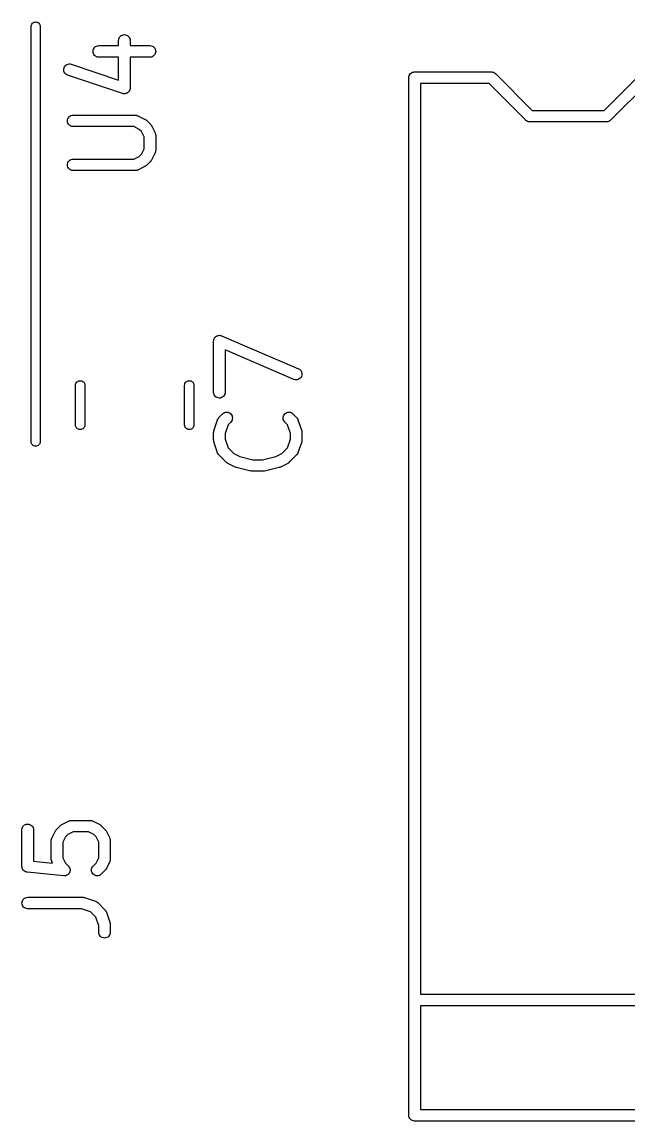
# Model space of a CAD drawing. Extents: x 122.8 to 186.2, y -119.4 to -70.3.
# Drawn here: x 139.76 to 147.65, y -119.38 to -105.08 of the extents above; entities that cross this region are included whole.
import ezdxf

# ---------------------------------------------------------------- set-up
doc = ezdxf.new("R2010")
doc.units = 0
doc.layers.add('BLACK', color=7, linetype='CONTINUOUS')

msp = doc.modelspace()

# ---------------------------------------------------------------- linework, layer by layer
at = {"layer": 'BLACK', "linetype": 'CONTINUOUS'}
for p, q in [((139.878, -105.112), (139.884, -105.102)), ((139.884, -105.102), (139.891, -105.092)), ((139.891, -105.092), (139.901, -105.085)), ((139.901, -105.085), (139.911, -105.079)), ((139.911, -105.079), (139.922, -105.076)), ((139.922, -105.076), (139.934, -105.075)), ((139.934, -105.075), (139.946, -105.076)), ((139.946, -105.076), (139.957, -105.079)), ((139.957, -105.079), (139.967, -105.085)), ((139.967, -105.085), (139.977, -105.092)), ((139.977, -105.092), (139.984, -105.102)), ((139.984, -105.102), (139.99, -105.112)), ((139.874, -105.132), (139.875, -105.123)), ((139.874, -108.582), (139.874, -105.132)), ((139.875, -105.123), (139.878, -105.112)), ((139.99, -105.112), (139.993, -105.123)), ((139.993, -105.123), (139.994, -105.132)), ((139.994, -105.132), (139.994, -110.538)), ((141.048, -105.252), (141.061, -105.245)), ((141.061, -105.245), (141.075, -105.241)), ((141.075, -105.241), (141.09, -105.24)), ((141.09, -105.24), (141.104, -105.241)), ((141.104, -105.241), (141.118, -105.246)), ((141.118, -105.246), (141.131, -105.253)), ((140.714, -105.395), (140.727, -105.388)), ((140.727, -105.388), (140.741, -105.384)), ((140.741, -105.384), (140.756, -105.383)), ((140.756, -105.383), (141.014, -105.383)), ((141.014, -105.314), (141.016, -105.299)), ((141.014, -105.315), (141.014, -105.314)), ((141.014, -105.383), (141.014, -105.315)), ((141.016, -105.299), (141.02, -105.285)), ((141.02, -105.285), (141.027, -105.272)), ((141.027, -105.272), (141.037, -105.261)), ((141.037, -105.261), (141.048, -105.252)), ((141.131, -105.253), (141.142, -105.262)), ((141.142, -105.262), (141.152, -105.273)), ((141.152, -105.273), (141.158, -105.286)), ((141.158, -105.286), (141.163, -105.3)), ((141.163, -105.3), (141.164, -105.315)), ((141.164, -105.315), (141.164, -105.383)), ((141.164, -105.383), (141.422, -105.383)), ((141.422, -105.383), (141.423, -105.383)), ((141.423, -105.383), (141.438, -105.384)), ((141.438, -105.384), (141.452, -105.389)), ((141.452, -105.389), (141.465, -105.396)), ((140.681, -105.457), (140.682, -105.443)), ((140.682, -105.472), (140.681, -105.457)), ((140.682, -105.443), (140.687, -105.429)), ((140.686, -105.486), (140.682, -105.472)), ((140.693, -105.499), (140.686, -105.486)), ((140.687, -105.429), (140.694, -105.416)), ((140.702, -105.51), (140.693, -105.499)), ((140.694, -105.416), (140.703, -105.404)), ((140.713, -105.52), (140.702, -105.51)), ((140.703, -105.404), (140.714, -105.395)), ((140.726, -105.527), (140.713, -105.52)), ((140.74, -105.531), (140.726, -105.527)), ((140.755, -105.533), (140.74, -105.531)), ((140.756, -105.533), (140.755, -105.533)), ((141.014, -105.533), (140.756, -105.533)), ((141.014, -105.83), (141.014, -105.533)), ((141.422, -105.533), (141.164, -105.533)), ((141.164, -105.533), (141.164, -105.934)), ((141.437, -105.531), (141.422, -105.533)), ((141.451, -105.527), (141.437, -105.531)), ((141.464, -105.52), (141.451, -105.527)), ((141.475, -105.511), (141.464, -105.52)), ((141.465, -105.396), (141.476, -105.405)), ((141.485, -105.5), (141.475, -105.511)), ((141.476, -105.405), (141.485, -105.417)), ((141.485, -105.417), (141.492, -105.43)), ((141.492, -105.487), (141.485, -105.5)), ((141.492, -105.43), (141.496, -105.444)), ((141.496, -105.473), (141.492, -105.487)), ((141.496, -105.444), (141.497, -105.458)), ((141.497, -105.458), (141.496, -105.473)), ((140.3, -105.686), (140.304, -105.672)), ((140.304, -105.672), (140.31, -105.658)), ((140.31, -105.658), (140.318, -105.646)), ((140.318, -105.646), (140.329, -105.636)), ((140.329, -105.636), (140.341, -105.629)), ((140.341, -105.629), (140.355, -105.623)), ((140.355, -105.623), (140.37, -105.621)), ((140.37, -105.621), (140.384, -105.621)), ((140.384, -105.621), (140.398, -105.625)), ((140.398, -105.625), (141.014, -105.83)), ((140.3, -105.7), (140.3, -105.686)), ((140.302, -105.715), (140.3, -105.7)), ((140.307, -105.729), (140.302, -105.715)), ((140.315, -105.741), (140.307, -105.729)), ((140.325, -105.752), (140.315, -105.741)), ((140.337, -105.76), (140.325, -105.752)), ((140.35, -105.767), (140.337, -105.76)), ((140.351, -105.767), (140.35, -105.767)), ((141.065, -106.005), (140.351, -105.767)), ((144.793, -105.8), (144.794, -105.785)), ((144.793, -105.804), (144.793, -105.8)), ((144.793, -117.796), (144.793, -105.804)), ((144.794, -105.785), (144.798, -105.771)), ((144.798, -105.771), (144.805, -105.758)), ((144.805, -105.758), (144.815, -105.747)), ((144.815, -105.747), (144.826, -105.737)), ((144.826, -105.737), (144.839, -105.73)), ((144.839, -105.73), (144.853, -105.726)), ((144.853, -105.726), (144.864, -105.725)), ((144.864, -105.725), (144.868, -105.725)), ((144.868, -105.725), (144.872, -105.725)), ((144.872, -105.725), (145.864, -105.725)), ((145.864, -105.725), (145.868, -105.725)), ((145.868, -105.725), (145.872, -105.725)), ((145.872, -105.725), (145.872, -105.725)), ((145.872, -105.725), (145.883, -105.726)), ((145.883, -105.726), (145.897, -105.73)), ((145.897, -105.73), (145.91, -105.737)), ((145.91, -105.737), (145.921, -105.747)), ((145.921, -105.747), (145.924, -105.75)), ((145.924, -105.75), (146.399, -106.225)), ((147.337, -106.225), (147.812, -105.75)), ((141.159, -105.961), (141.158, -105.963)), ((141.16, -105.958), (141.159, -105.961)), ((141.161, -105.954), (141.16, -105.958)), ((141.162, -105.949), (141.161, -105.954)), ((141.163, -105.947), (141.162, -105.949)), ((141.164, -105.939), (141.163, -105.944)), ((141.163, -105.944), (141.163, -105.947)), ((141.164, -105.934), (141.164, -105.935)), ((141.164, -105.935), (141.164, -105.939)), ((145.837, -105.875), (144.943, -105.875)), ((144.943, -105.875), (144.943, -117.725)), ((146.312, -106.35), (145.837, -105.875)), ((147.899, -105.875), (147.424, -106.35)), ((141.07, -106.006), (141.065, -106.005)), ((141.074, -106.007), (141.07, -106.006)), ((141.077, -106.008), (141.074, -106.007)), ((141.08, -106.008), (141.077, -106.008)), ((141.084, -106.008), (141.08, -106.008)), ((141.089, -106.009), (141.084, -106.008)), ((141.091, -106.009), (141.089, -106.009)), ((141.094, -106.009), (141.091, -106.009)), ((141.099, -106.008), (141.094, -106.009)), ((141.103, -106.008), (141.099, -106.008)), ((141.106, -106.007), (141.103, -106.008)), ((141.109, -106.006), (141.106, -106.007)), ((141.113, -106.005), (141.109, -106.006)), ((141.117, -106.003), (141.113, -106.005)), ((141.12, -106.002), (141.117, -106.003)), ((141.122, -106.001), (141.12, -106.002)), ((141.126, -105.999), (141.122, -106.001)), ((141.13, -105.997), (141.126, -105.999)), ((141.132, -105.995), (141.13, -105.997)), ((141.135, -105.993), (141.132, -105.995)), ((141.138, -105.99), (141.135, -105.993)), ((141.142, -105.987), (141.138, -105.99)), ((141.143, -105.985), (141.142, -105.987)), ((141.145, -105.983), (141.143, -105.985)), ((141.148, -105.98), (141.145, -105.983)), ((141.151, -105.976), (141.148, -105.98)), ((141.152, -105.974), (141.151, -105.976)), ((141.154, -105.971), (141.152, -105.974)), ((141.156, -105.967), (141.154, -105.971)), ((141.158, -105.963), (141.156, -105.967)), ((146.399, -106.225), (147.337, -106.225)), ((140.347, -106.362), (140.349, -106.347)), ((140.349, -106.377), (140.347, -106.362)), ((140.349, -106.347), (140.353, -106.333)), ((140.353, -106.391), (140.349, -106.377)), ((140.353, -106.333), (140.36, -106.321)), ((140.36, -106.404), (140.353, -106.391)), ((140.36, -106.321), (140.37, -106.309)), ((140.37, -106.309), (140.381, -106.3)), ((140.381, -106.3), (140.394, -106.293)), ((140.394, -106.293), (140.408, -106.289)), ((140.408, -106.289), (140.422, -106.287)), ((140.422, -106.287), (141.232, -106.287)), ((141.232, -106.287), (141.233, -106.287)), ((141.233, -106.287), (141.235, -106.288)), ((141.235, -106.288), (141.237, -106.288)), ((141.237, -106.288), (141.242, -106.289)), ((141.242, -106.289), (141.247, -106.289)), ((141.247, -106.289), (141.25, -106.29)), ((141.25, -106.29), (141.252, -106.29)), ((141.252, -106.29), (141.257, -106.292)), ((141.257, -106.292), (141.261, -106.294)), ((141.261, -106.294), (141.263, -106.295)), ((141.263, -106.295), (141.265, -106.295)), ((141.265, -106.295), (141.361, -106.343)), ((141.361, -106.343), (141.362, -106.343)), ((141.362, -106.343), (141.365, -106.346)), ((141.365, -106.346), (141.369, -106.348)), ((141.369, -106.348), (141.371, -106.35)), ((141.371, -106.35), (141.374, -106.351)), ((141.374, -106.351), (141.377, -106.354)), ((141.377, -106.354), (141.38, -106.357)), ((141.38, -106.357), (141.428, -106.405)), ((146.315, -106.353), (146.312, -106.35)), ((146.318, -106.356), (146.315, -106.353)), ((146.326, -106.363), (146.318, -106.356)), ((146.339, -106.37), (146.326, -106.363)), ((146.353, -106.374), (146.339, -106.37)), ((146.368, -106.375), (146.353, -106.374)), ((146.372, -106.375), (146.368, -106.375)), ((147.364, -106.375), (146.372, -106.375)), ((147.368, -106.375), (147.364, -106.375)), ((147.372, -106.375), (147.368, -106.375)), ((147.383, -106.374), (147.372, -106.375)), ((147.372, -106.375), (147.372, -106.375)), ((147.397, -106.37), (147.383, -106.374)), ((147.41, -106.363), (147.397, -106.37)), ((147.421, -106.353), (147.41, -106.363)), ((147.424, -106.35), (147.421, -106.353)), ((140.369, -106.415), (140.36, -106.404)), ((140.38, -106.424), (140.369, -106.415)), ((140.393, -106.431), (140.38, -106.424)), ((140.407, -106.436), (140.393, -106.431)), ((140.421, -106.437), (140.407, -106.436)), ((140.422, -106.437), (140.421, -106.437)), ((141.214, -106.437), (140.422, -106.437)), ((141.283, -106.472), (141.214, -106.437)), ((141.313, -106.502), (141.283, -106.472)), ((141.347, -106.571), (141.313, -106.502)), ((141.428, -106.405), (141.429, -106.405)), ((141.429, -106.405), (141.431, -106.409)), ((141.431, -106.409), (141.434, -106.412)), ((141.434, -106.412), (141.436, -106.414)), ((141.436, -106.414), (141.438, -106.417)), ((141.438, -106.417), (141.44, -106.421)), ((141.44, -106.421), (141.442, -106.424)), ((141.442, -106.424), (141.489, -106.519)), ((141.489, -106.519), (141.49, -106.52)), ((141.49, -106.52), (141.491, -106.522)), ((141.491, -106.522), (141.492, -106.524)), ((141.492, -106.524), (141.493, -106.529)), ((141.493, -106.529), (141.495, -106.534)), ((141.495, -106.534), (141.495, -106.536)), ((141.347, -106.726), (141.347, -106.571)), ((141.495, -106.536), (141.496, -106.538)), ((141.496, -106.538), (141.496, -106.543)), ((141.496, -106.543), (141.497, -106.549)), ((141.497, -106.549), (141.497, -106.551)), ((141.497, -106.551), (141.497, -106.553)), ((141.497, -106.553), (141.497, -106.743)), ((141.283, -106.825), (141.313, -106.794)), ((141.313, -106.794), (141.347, -106.726)), ((141.489, -106.777), (141.442, -106.872)), ((141.49, -106.775), (141.489, -106.777)), ((141.491, -106.773), (141.49, -106.775)), ((141.493, -106.768), (141.491, -106.773)), ((141.495, -106.763), (141.493, -106.768)), ((141.496, -106.759), (141.495, -106.761)), ((141.495, -106.761), (141.495, -106.763)), ((141.497, -106.749), (141.496, -106.754)), ((141.496, -106.754), (141.496, -106.759)), ((141.497, -106.743), (141.497, -106.744)), ((141.497, -106.744), (141.497, -106.747)), ((141.497, -106.747), (141.497, -106.749)), ((140.347, -106.933), (140.349, -106.919)), ((140.349, -106.948), (140.347, -106.933)), ((140.349, -106.919), (140.353, -106.905)), ((140.353, -106.962), (140.349, -106.948)), ((140.353, -106.905), (140.36, -106.892)), ((140.36, -106.975), (140.353, -106.962)), ((140.36, -106.892), (140.37, -106.881)), ((140.37, -106.881), (140.381, -106.871)), ((140.381, -106.871), (140.394, -106.865)), ((140.394, -106.865), (140.408, -106.86)), ((140.408, -106.86), (140.422, -106.859)), ((140.422, -106.859), (141.214, -106.859)), ((141.214, -106.859), (141.283, -106.825)), ((141.361, -106.953), (141.265, -107.001)), ((141.364, -106.951), (141.361, -106.953)), ((141.368, -106.949), (141.364, -106.951)), ((141.37, -106.947), (141.368, -106.949)), ((141.373, -106.946), (141.37, -106.947)), ((141.376, -106.943), (141.373, -106.946)), ((141.379, -106.94), (141.376, -106.943)), ((141.38, -106.939), (141.379, -106.94)), ((141.428, -106.892), (141.38, -106.939)), ((141.43, -106.888), (141.428, -106.892)), ((141.433, -106.885), (141.43, -106.888)), ((141.435, -106.883), (141.433, -106.885)), ((141.437, -106.88), (141.435, -106.883)), ((141.439, -106.877), (141.437, -106.88)), ((141.441, -106.873), (141.439, -106.877)), ((141.442, -106.872), (141.441, -106.873)), ((140.369, -106.986), (140.36, -106.975)), ((140.38, -106.996), (140.369, -106.986)), ((140.393, -107.003), (140.38, -106.996)), ((140.407, -107.007), (140.393, -107.003)), ((140.421, -107.009), (140.407, -107.007)), ((140.422, -107.009), (140.421, -107.009)), ((141.232, -107.009), (140.422, -107.009)), ((141.234, -107.009), (141.232, -107.009)), ((141.236, -107.009), (141.234, -107.009)), ((141.241, -107.008), (141.236, -107.009)), ((141.246, -107.007), (141.241, -107.008)), ((141.249, -107.007), (141.246, -107.007)), ((141.251, -107.006), (141.249, -107.007)), ((141.256, -107.005), (141.251, -107.006)), ((141.26, -107.003), (141.256, -107.005)), ((141.262, -107.002), (141.26, -107.003)), ((141.265, -107.001), (141.262, -107.002)), ((141.265, -107.001), (141.265, -107.001)), ((139.874, -110.538), (139.874, -108.582)), ((139.874, -108.582), (139.874, -108.582)), ((142.251, -109.226), (142.252, -109.219)), ((142.251, -109.227), (142.251, -109.226)), ((142.251, -109.226), (142.251, -109.226)), ((142.251, -109.226), (142.251, -109.226)), ((142.251, -109.894), (142.251, -109.227)), ((142.252, -109.219), (142.253, -109.212)), ((142.253, -109.211), (142.255, -109.204)), ((142.253, -109.212), (142.253, -109.211)), ((142.253, -109.211), (142.253, -109.211)), ((142.255, -109.204), (142.257, -109.198)), ((142.257, -109.198), (142.258, -109.197)), ((142.258, -109.197), (142.261, -109.191)), ((142.258, -109.197), (142.258, -109.197)), ((142.261, -109.191), (142.264, -109.185)), ((142.264, -109.185), (142.265, -109.185)), ((142.265, -109.184), (142.269, -109.179)), ((142.265, -109.185), (142.265, -109.184)), ((142.269, -109.179), (142.274, -109.174)), ((142.274, -109.173), (142.28, -109.169)), ((142.274, -109.174), (142.274, -109.173)), ((142.274, -109.173), (142.274, -109.173)), ((142.28, -109.169), (142.285, -109.164)), ((142.285, -109.164), (142.286, -109.164)), ((142.286, -109.164), (142.292, -109.161)), ((142.286, -109.164), (142.286, -109.164)), ((142.292, -109.161), (142.298, -109.158)), ((142.298, -109.158), (142.299, -109.158)), ((142.299, -109.157), (142.305, -109.156)), ((142.299, -109.158), (142.299, -109.157)), ((142.305, -109.156), (142.312, -109.153)), ((142.312, -109.153), (142.313, -109.153)), ((142.313, -109.153), (142.313, -109.153)), ((142.313, -109.153), (142.32, -109.153)), ((142.32, -109.153), (142.327, -109.152)), ((142.327, -109.152), (142.327, -109.152)), ((142.327, -109.152), (142.335, -109.153)), ((142.327, -109.152), (142.327, -109.152)), ((142.335, -109.153), (142.341, -109.154)), ((142.341, -109.154), (142.342, -109.154)), ((142.342, -109.154), (142.342, -109.154)), ((142.342, -109.154), (142.349, -109.156)), ((142.349, -109.156), (142.355, -109.158)), ((142.355, -109.158), (142.356, -109.158)), ((142.356, -109.158), (142.356, -109.158)), ((142.356, -109.158), (143.356, -109.587)), ((143.297, -109.725), (142.401, -109.341)), ((142.401, -109.341), (142.401, -109.894)), ((143.356, -109.587), (143.357, -109.587)), ((143.357, -109.587), (143.37, -109.594)), ((143.37, -109.594), (143.381, -109.604)), ((143.381, -109.604), (143.39, -109.616)), ((143.39, -109.616), (143.396, -109.629)), ((143.4, -109.672), (143.395, -109.686)), ((143.396, -109.629), (143.4, -109.643)), ((143.4, -109.643), (143.401, -109.657)), ((143.401, -109.657), (143.4, -109.672)), ((140.454, -109.799), (140.455, -109.79)), ((140.454, -110.322), (140.454, -109.799)), ((140.455, -109.79), (140.458, -109.779)), ((140.458, -109.779), (140.464, -109.768)), ((140.464, -109.768), (140.471, -109.759)), ((140.471, -109.759), (140.481, -109.752)), ((140.481, -109.752), (140.491, -109.746)), ((140.491, -109.746), (140.502, -109.743)), ((140.502, -109.743), (140.514, -109.742)), ((140.514, -109.742), (140.526, -109.743)), ((140.526, -109.743), (140.537, -109.746)), ((140.537, -109.746), (140.547, -109.752)), ((140.547, -109.752), (140.557, -109.759)), ((140.557, -109.759), (140.564, -109.768)), ((140.564, -109.768), (140.57, -109.779)), ((140.57, -109.779), (140.573, -109.79)), ((140.573, -109.79), (140.574, -109.799)), ((140.574, -109.799), (140.574, -110.322)), ((141.874, -109.799), (141.875, -109.79)), ((141.874, -110.322), (141.874, -109.799)), ((141.875, -109.79), (141.878, -109.779)), ((141.878, -109.779), (141.884, -109.768)), ((141.884, -109.768), (141.891, -109.759)), ((141.891, -109.759), (141.901, -109.752)), ((141.901, -109.752), (141.911, -109.746)), ((141.911, -109.746), (141.922, -109.743)), ((141.922, -109.743), (141.934, -109.742)), ((141.934, -109.742), (141.946, -109.743)), ((141.946, -109.743), (141.957, -109.746)), ((141.957, -109.746), (141.967, -109.752)), ((141.967, -109.752), (141.977, -109.759)), ((141.977, -109.759), (141.984, -109.768)), ((141.984, -109.768), (141.99, -109.779)), ((141.99, -109.779), (141.993, -109.79)), ((141.993, -109.79), (141.994, -109.799)), ((141.994, -109.799), (141.994, -110.322)), ((143.311, -109.729), (143.297, -109.725)), ((143.325, -109.731), (143.311, -109.729)), ((143.34, -109.73), (143.325, -109.731)), ((143.354, -109.725), (143.34, -109.73)), ((143.367, -109.719), (143.354, -109.725)), ((143.378, -109.71), (143.367, -109.719)), ((143.388, -109.699), (143.378, -109.71)), ((143.395, -109.686), (143.388, -109.699)), ((142.253, -109.908), (142.251, -109.894)), ((142.257, -109.922), (142.253, -109.908)), ((142.264, -109.935), (142.257, -109.922)), ((142.273, -109.947), (142.264, -109.935)), ((142.284, -109.956), (142.273, -109.947)), ((142.297, -109.963), (142.284, -109.956)), ((142.311, -109.967), (142.297, -109.963)), ((142.354, -109.963), (142.34, -109.968)), ((142.367, -109.957), (142.354, -109.963)), ((142.379, -109.947), (142.367, -109.957)), ((142.388, -109.936), (142.379, -109.947)), ((142.395, -109.923), (142.388, -109.936)), ((142.4, -109.909), (142.395, -109.923)), ((142.401, -109.895), (142.4, -109.909)), ((142.401, -109.894), (142.401, -109.895)), ((142.326, -109.969), (142.311, -109.967)), ((142.34, -109.968), (142.326, -109.969)), ((142.255, -110.394), (142.303, -110.251)), ((142.303, -110.25), (142.304, -110.248)), ((142.303, -110.251), (142.303, -110.25)), ((142.304, -110.248), (142.305, -110.246)), ((142.305, -110.246), (142.307, -110.241)), ((142.307, -110.241), (142.309, -110.237)), ((142.309, -110.237), (142.311, -110.235)), ((142.311, -110.235), (142.312, -110.233)), ((142.312, -110.233), (142.315, -110.229)), ((142.315, -110.229), (142.318, -110.225)), ((142.318, -110.225), (142.32, -110.223)), ((142.32, -110.223), (142.321, -110.222)), ((142.321, -110.222), (142.369, -110.174)), ((142.369, -110.173), (142.381, -110.164)), ((142.369, -110.174), (142.369, -110.173)), ((142.381, -110.164), (142.394, -110.158)), ((142.394, -110.158), (142.408, -110.153)), ((142.408, -110.153), (142.422, -110.152)), ((142.422, -110.152), (142.437, -110.154)), ((142.437, -110.154), (142.451, -110.158)), ((142.451, -110.158), (142.464, -110.165)), ((142.464, -110.165), (142.475, -110.175)), ((142.475, -110.175), (142.484, -110.186)), ((142.484, -110.186), (142.491, -110.199)), ((142.491, -110.199), (142.495, -110.213)), ((142.495, -110.242), (142.491, -110.256)), ((142.495, -110.213), (142.497, -110.227)), ((142.497, -110.227), (142.495, -110.242)), ((143.156, -110.226), (143.158, -110.212)), ((143.157, -110.241), (143.156, -110.226)), ((143.162, -110.255), (143.157, -110.241)), ((143.158, -110.212), (143.162, -110.198)), ((143.162, -110.198), (143.169, -110.185)), ((143.169, -110.185), (143.178, -110.174)), ((143.178, -110.174), (143.19, -110.165)), ((143.19, -110.165), (143.203, -110.158)), ((143.203, -110.158), (143.217, -110.154)), ((143.217, -110.154), (143.231, -110.152)), ((143.231, -110.152), (143.246, -110.154)), ((143.246, -110.154), (143.26, -110.158)), ((143.26, -110.158), (143.273, -110.165)), ((143.273, -110.165), (143.284, -110.174)), ((143.284, -110.174), (143.332, -110.222)), ((143.332, -110.222), (143.333, -110.222)), ((143.333, -110.222), (143.334, -110.224)), ((143.334, -110.224), (143.336, -110.226)), ((143.336, -110.226), (143.338, -110.23)), ((143.338, -110.23), (143.342, -110.234)), ((143.342, -110.234), (143.343, -110.236)), ((143.343, -110.236), (143.344, -110.238)), ((143.344, -110.238), (143.346, -110.242)), ((143.346, -110.242), (143.348, -110.247)), ((143.348, -110.247), (143.349, -110.249)), ((143.349, -110.249), (143.35, -110.251)), ((143.35, -110.251), (143.398, -110.394)), ((140.455, -110.331), (140.454, -110.322)), ((140.458, -110.342), (140.455, -110.331)), ((140.464, -110.353), (140.458, -110.342)), ((140.471, -110.362), (140.464, -110.353)), ((140.481, -110.369), (140.471, -110.362)), ((140.491, -110.375), (140.481, -110.369)), ((140.502, -110.378), (140.491, -110.375)), ((140.514, -110.379), (140.502, -110.378)), ((140.526, -110.378), (140.514, -110.379)), ((140.537, -110.375), (140.526, -110.378)), ((140.547, -110.369), (140.537, -110.375)), ((140.557, -110.362), (140.547, -110.369)), ((140.564, -110.353), (140.557, -110.362)), ((140.57, -110.342), (140.564, -110.353)), ((140.573, -110.331), (140.57, -110.342)), ((140.574, -110.322), (140.573, -110.331)), ((141.875, -110.331), (141.874, -110.322)), ((141.878, -110.342), (141.875, -110.331)), ((141.884, -110.353), (141.878, -110.342)), ((141.891, -110.362), (141.884, -110.353)), ((141.901, -110.369), (141.891, -110.362)), ((141.911, -110.375), (141.901, -110.369)), ((141.922, -110.378), (141.911, -110.375)), ((141.934, -110.379), (141.922, -110.378)), ((141.946, -110.378), (141.934, -110.379)), ((141.957, -110.375), (141.946, -110.378)), ((141.967, -110.369), (141.957, -110.375)), ((141.977, -110.362), (141.967, -110.369)), ((141.984, -110.353), (141.977, -110.362)), ((141.99, -110.342), (141.984, -110.353)), ((141.993, -110.331), (141.99, -110.342)), ((141.994, -110.322), (141.993, -110.331)), ((142.254, -110.398), (142.255, -110.394)), ((142.44, -110.315), (142.401, -110.43)), ((142.475, -110.28), (142.44, -110.315)), ((142.484, -110.269), (142.475, -110.28)), ((142.491, -110.256), (142.484, -110.269)), ((143.168, -110.268), (143.162, -110.255)), ((143.177, -110.279), (143.168, -110.268)), ((143.178, -110.28), (143.177, -110.279)), ((143.213, -110.315), (143.178, -110.28)), ((143.251, -110.43), (143.213, -110.315)), ((143.398, -110.394), (143.398, -110.395)), ((143.398, -110.395), (143.399, -110.399)), ((139.875, -110.547), (139.874, -110.538)), ((139.994, -110.538), (139.993, -110.547)), ((142.251, -110.417), (142.252, -110.412)), ((142.251, -110.418), (142.251, -110.417)), ((142.251, -110.513), (142.251, -110.418)), ((142.252, -110.517), (142.251, -110.513)), ((142.252, -110.408), (142.253, -110.405)), ((142.252, -110.412), (142.252, -110.408)), ((142.252, -110.521), (142.252, -110.517)), ((142.253, -110.524), (142.252, -110.521)), ((142.253, -110.402), (142.254, -110.398)), ((142.253, -110.405), (142.253, -110.402)), ((142.253, -110.527), (142.253, -110.524)), ((142.254, -110.531), (142.253, -110.527)), ((142.255, -110.536), (142.254, -110.531)), ((142.255, -110.537), (142.255, -110.536)), ((142.303, -110.679), (142.255, -110.537)), ((142.401, -110.43), (142.401, -110.501)), ((142.401, -110.501), (142.44, -110.615)), ((143.213, -110.615), (143.251, -110.501)), ((143.251, -110.501), (143.251, -110.43)), ((143.398, -110.537), (143.35, -110.679)), ((143.4, -110.528), (143.398, -110.532)), ((143.398, -110.532), (143.398, -110.537)), ((143.399, -110.399), (143.4, -110.403)), ((143.4, -110.403), (143.4, -110.406)), ((143.4, -110.406), (143.401, -110.409)), ((143.401, -110.522), (143.4, -110.525)), ((143.4, -110.525), (143.4, -110.528)), ((143.401, -110.409), (143.401, -110.413)), ((143.401, -110.413), (143.401, -110.418)), ((143.401, -110.418), (143.401, -110.513)), ((143.401, -110.513), (143.401, -110.514)), ((143.401, -110.514), (143.401, -110.518)), ((143.401, -110.518), (143.401, -110.522)), ((139.878, -110.558), (139.875, -110.547)), ((139.884, -110.568), (139.878, -110.558)), ((139.891, -110.578), (139.884, -110.568)), ((139.901, -110.585), (139.891, -110.578)), ((139.911, -110.591), (139.901, -110.585)), ((139.922, -110.594), (139.911, -110.591)), ((139.934, -110.595), (139.922, -110.594)), ((139.946, -110.594), (139.934, -110.595)), ((139.957, -110.591), (139.946, -110.594)), ((139.967, -110.585), (139.957, -110.591)), ((139.977, -110.578), (139.967, -110.585)), ((139.984, -110.568), (139.977, -110.578)), ((139.99, -110.558), (139.984, -110.568)), ((139.993, -110.547), (139.99, -110.558)), ((142.304, -110.681), (142.303, -110.679)), ((142.304, -110.684), (142.304, -110.681)), ((142.44, -110.615), (142.514, -110.689)), ((143.139, -110.689), (143.213, -110.615)), ((143.35, -110.68), (143.349, -110.682)), ((143.35, -110.679), (143.35, -110.68)), ((142.307, -110.688), (142.304, -110.684)), ((142.309, -110.693), (142.307, -110.688)), ((142.31, -110.695), (142.309, -110.693)), ((142.311, -110.697), (142.31, -110.695)), ((142.314, -110.701), (142.311, -110.697)), ((142.317, -110.705), (142.314, -110.701)), ((142.319, -110.706), (142.317, -110.705)), ((142.32, -110.708), (142.319, -110.706)), ((142.321, -110.709), (142.32, -110.708)), ((142.416, -110.804), (142.321, -110.709)), ((142.419, -110.807), (142.416, -110.804)), ((142.422, -110.81), (142.419, -110.807)), ((142.425, -110.811), (142.422, -110.81)), ((142.428, -110.813), (142.425, -110.811)), ((142.431, -110.815), (142.428, -110.813)), ((142.435, -110.818), (142.431, -110.815)), ((142.436, -110.818), (142.435, -110.818)), ((142.531, -110.866), (142.436, -110.818)), ((142.514, -110.689), (142.591, -110.728)), ((142.591, -110.728), (142.764, -110.771)), ((142.764, -110.771), (142.889, -110.771)), ((142.889, -110.771), (143.062, -110.728)), ((143.062, -110.728), (143.139, -110.689)), ((143.217, -110.818), (143.122, -110.866)), ((143.221, -110.816), (143.217, -110.818)), ((143.224, -110.814), (143.221, -110.816)), ((143.227, -110.812), (143.224, -110.814)), ((143.229, -110.81), (143.227, -110.812)), ((143.233, -110.807), (143.229, -110.81)), ((143.236, -110.805), (143.233, -110.807)), ((143.237, -110.804), (143.236, -110.805)), ((143.332, -110.709), (143.237, -110.804)), ((143.333, -110.707), (143.332, -110.709)), ((143.335, -110.706), (143.333, -110.707)), ((143.338, -110.701), (143.335, -110.706)), ((143.341, -110.697), (143.338, -110.701)), ((143.342, -110.696), (143.341, -110.697)), ((143.343, -110.694), (143.342, -110.696)), ((143.346, -110.689), (143.343, -110.694)), ((143.348, -110.685), (143.346, -110.689)), ((143.349, -110.682), (143.348, -110.685)), ((142.532, -110.866), (142.531, -110.866)), ((142.531, -110.866), (142.531, -110.866)), ((142.538, -110.868), (142.532, -110.866)), ((142.545, -110.871), (142.538, -110.868)), ((142.546, -110.871), (142.545, -110.871)), ((142.545, -110.871), (142.545, -110.871)), ((142.545, -110.871), (142.545, -110.871)), ((142.737, -110.919), (142.546, -110.871)), ((142.738, -110.919), (142.737, -110.919)), ((142.739, -110.92), (142.738, -110.919)), ((142.745, -110.92), (142.739, -110.92)), ((142.751, -110.921), (142.745, -110.92)), ((142.753, -110.921), (142.751, -110.921)), ((142.754, -110.921), (142.753, -110.921)), ((142.755, -110.921), (142.754, -110.921)), ((142.898, -110.921), (142.755, -110.921)), ((142.899, -110.921), (142.898, -110.921)), ((142.9, -110.921), (142.899, -110.921)), ((142.906, -110.92), (142.9, -110.921)), ((142.912, -110.92), (142.906, -110.92)), ((142.914, -110.919), (142.912, -110.92)), ((142.915, -110.919), (142.914, -110.919)), ((142.916, -110.919), (142.915, -110.919)), ((143.106, -110.871), (142.916, -110.919)), ((143.107, -110.871), (143.106, -110.871)), ((143.114, -110.869), (143.107, -110.871)), ((143.107, -110.871), (143.107, -110.871)), ((143.12, -110.866), (143.114, -110.869)), ((143.121, -110.866), (143.12, -110.866)), ((143.122, -110.866), (143.121, -110.866)), ((143.121, -110.866), (143.121, -110.866)), ((139.769, -115.544), (139.779, -115.532)), ((139.779, -115.532), (139.79, -115.523)), ((139.79, -115.523), (139.803, -115.516)), ((139.803, -115.516), (139.817, -115.512)), ((139.817, -115.512), (139.832, -115.511)), ((139.832, -115.511), (139.846, -115.512)), ((139.846, -115.512), (139.86, -115.517)), ((139.86, -115.517), (139.873, -115.524)), ((139.873, -115.524), (139.885, -115.533)), ((139.885, -115.533), (139.894, -115.544)), ((140.207, -115.581), (140.255, -115.533)), ((140.255, -115.532), (140.259, -115.53)), ((140.255, -115.533), (140.255, -115.532)), ((140.259, -115.53), (140.262, -115.527)), ((140.262, -115.527), (140.264, -115.525)), ((140.264, -115.525), (140.267, -115.523)), ((140.267, -115.523), (140.27, -115.521)), ((140.27, -115.521), (140.274, -115.519)), ((140.274, -115.519), (140.369, -115.471)), ((140.369, -115.471), (140.37, -115.471)), ((140.37, -115.471), (140.372, -115.47)), ((140.372, -115.47), (140.374, -115.469)), ((140.374, -115.469), (140.379, -115.468)), ((140.379, -115.468), (140.384, -115.466)), ((140.384, -115.466), (140.386, -115.465)), ((140.386, -115.465), (140.388, -115.465)), ((140.388, -115.465), (140.393, -115.464)), ((140.393, -115.464), (140.398, -115.463)), ((140.398, -115.463), (140.401, -115.464)), ((140.401, -115.464), (140.403, -115.463)), ((140.403, -115.463), (140.641, -115.463)), ((140.641, -115.463), (140.642, -115.463)), ((140.642, -115.463), (140.644, -115.464)), ((140.644, -115.464), (140.646, -115.464)), ((140.646, -115.464), (140.651, -115.464)), ((140.651, -115.464), (140.656, -115.465)), ((140.656, -115.465), (140.659, -115.466)), ((140.659, -115.466), (140.661, -115.466)), ((140.661, -115.466), (140.666, -115.468)), ((140.666, -115.468), (140.67, -115.469)), ((140.67, -115.469), (140.672, -115.47)), ((140.672, -115.47), (140.674, -115.471)), ((140.674, -115.471), (140.77, -115.519)), ((140.77, -115.519), (140.771, -115.519)), ((140.771, -115.519), (140.774, -115.522)), ((140.774, -115.522), (140.778, -115.524)), ((140.778, -115.524), (140.78, -115.526)), ((140.78, -115.526), (140.783, -115.527)), ((140.783, -115.527), (140.786, -115.53)), ((140.786, -115.53), (140.789, -115.533)), ((140.789, -115.533), (140.837, -115.581)), ((139.756, -115.585), (139.758, -115.57)), ((139.756, -115.586), (139.756, -115.585)), ((139.756, -116.062), (139.756, -115.586)), ((139.758, -115.57), (139.762, -115.556)), ((139.762, -115.556), (139.769, -115.544)), ((139.894, -115.544), (139.901, -115.557)), ((139.901, -115.557), (139.905, -115.571)), ((139.905, -115.571), (139.906, -115.586)), ((139.906, -115.586), (139.906, -115.994)), ((140.145, -115.695), (140.193, -115.6)), ((140.193, -115.599), (140.196, -115.596)), ((140.193, -115.6), (140.193, -115.599)), ((140.196, -115.596), (140.198, -115.592)), ((140.198, -115.592), (140.2, -115.589)), ((140.2, -115.589), (140.201, -115.587)), ((140.201, -115.587), (140.204, -115.584)), ((140.204, -115.584), (140.207, -115.581)), ((140.322, -115.678), (140.287, -115.747)), ((140.352, -115.648), (140.322, -115.678)), ((140.421, -115.613), (140.352, -115.648)), ((140.623, -115.613), (140.421, -115.613)), ((140.692, -115.648), (140.623, -115.613)), ((140.722, -115.678), (140.692, -115.648)), ((140.756, -115.747), (140.722, -115.678)), ((140.837, -115.581), (140.838, -115.581)), ((140.838, -115.581), (140.84, -115.585)), ((140.84, -115.585), (140.843, -115.588)), ((140.843, -115.588), (140.845, -115.59)), ((140.845, -115.59), (140.847, -115.593)), ((140.847, -115.593), (140.849, -115.596)), ((140.849, -115.596), (140.851, -115.6)), ((140.851, -115.6), (140.898, -115.695)), ((140.137, -115.728), (140.138, -115.726)), ((140.137, -115.729), (140.137, -115.728)), ((140.137, -115.967), (140.137, -115.729)), ((140.138, -115.718), (140.139, -115.713)), ((140.138, -115.723), (140.138, -115.718)), ((140.138, -115.726), (140.138, -115.723)), ((140.139, -115.713), (140.14, -115.711)), ((140.14, -115.709), (140.142, -115.704)), ((140.14, -115.711), (140.14, -115.709)), ((140.142, -115.704), (140.143, -115.699)), ((140.143, -115.699), (140.144, -115.697)), ((140.144, -115.697), (140.145, -115.695)), ((140.287, -115.747), (140.287, -115.949)), ((140.756, -115.949), (140.756, -115.747)), ((140.898, -115.695), (140.899, -115.696)), ((140.899, -115.696), (140.9, -115.698)), ((140.9, -115.698), (140.901, -115.7)), ((140.901, -115.7), (140.902, -115.705)), ((140.902, -115.705), (140.904, -115.71)), ((140.904, -115.71), (140.904, -115.712)), ((140.904, -115.712), (140.905, -115.714)), ((140.905, -115.714), (140.905, -115.719)), ((140.905, -115.719), (140.906, -115.724)), ((140.906, -115.724), (140.906, -115.727)), ((140.906, -115.727), (140.906, -115.729)), ((140.906, -115.729), (140.906, -115.967)), ((140.138, -115.969), (140.137, -115.967)), ((140.137, -115.971), (140.138, -115.969)), ((140.138, -115.976), (140.137, -115.971)), ((140.287, -115.949), (140.322, -116.018)), ((140.722, -116.018), (140.756, -115.949)), ((140.906, -115.972), (140.905, -115.977)), ((140.906, -115.967), (140.906, -115.968)), ((140.906, -115.968), (140.906, -115.97)), ((140.906, -115.97), (140.906, -115.972)), ((139.757, -116.065), (139.756, -116.062)), ((139.757, -116.069), (139.757, -116.065)), ((139.757, -116.073), (139.757, -116.069)), ((139.758, -116.077), (139.757, -116.073)), ((139.759, -116.08), (139.758, -116.077)), ((139.759, -116.083), (139.759, -116.08)), ((139.761, -116.087), (139.759, -116.083)), ((139.762, -116.091), (139.761, -116.087)), ((139.764, -116.094), (139.762, -116.091)), ((139.765, -116.097), (139.764, -116.094)), ((139.767, -116.1), (139.765, -116.097)), ((139.769, -116.104), (139.767, -116.1)), ((139.771, -116.106), (139.769, -116.104)), ((139.773, -116.109), (139.771, -116.106)), ((139.776, -116.112), (139.773, -116.109)), ((139.778, -116.115), (139.776, -116.112)), ((139.781, -116.117), (139.778, -116.115)), ((139.906, -115.994), (140.155, -116.019)), ((140.139, -115.981), (140.138, -115.976)), ((140.139, -115.984), (140.139, -115.981)), ((140.14, -115.986), (140.139, -115.984)), ((140.142, -115.991), (140.14, -115.986)), ((140.143, -115.995), (140.142, -115.991)), ((140.144, -115.997), (140.143, -115.995)), ((140.145, -116), (140.144, -115.997)), ((140.155, -116.019), (140.145, -116)), ((140.145, -116), (140.145, -116)), ((140.322, -116.018), (140.361, -116.057)), ((140.361, -116.057), (140.361, -116.057)), ((140.361, -116.057), (140.364, -116.06)), ((140.364, -116.06), (140.366, -116.063)), ((140.366, -116.063), (140.368, -116.066)), ((140.368, -116.066), (140.37, -116.069)), ((140.37, -116.069), (140.372, -116.072)), ((140.372, -116.072), (140.374, -116.075)), ((140.374, -116.075), (140.375, -116.079)), ((140.375, -116.079), (140.377, -116.082)), ((140.377, -116.082), (140.378, -116.085)), ((140.378, -116.085), (140.38, -116.089)), ((140.38, -116.089), (140.38, -116.092)), ((140.38, -116.092), (140.381, -116.096)), ((140.381, -116.096), (140.382, -116.1)), ((140.382, -116.1), (140.382, -116.103)), ((140.382, -116.103), (140.382, -116.107)), ((140.382, -116.107), (140.383, -116.111)), ((140.383, -116.111), (140.382, -116.114)), ((140.382, -116.114), (140.382, -116.118)), ((140.661, -116.109), (140.663, -116.095)), ((140.663, -116.124), (140.661, -116.109)), ((140.663, -116.095), (140.667, -116.081)), ((140.667, -116.081), (140.674, -116.068)), ((140.674, -116.068), (140.683, -116.057)), ((140.683, -116.057), (140.722, -116.018)), ((140.837, -116.115), (140.789, -116.163)), ((140.839, -116.112), (140.837, -116.115)), ((140.842, -116.109), (140.839, -116.112)), ((140.844, -116.106), (140.842, -116.109)), ((140.846, -116.104), (140.844, -116.106)), ((140.848, -116.1), (140.846, -116.104)), ((140.85, -116.097), (140.848, -116.1)), ((140.851, -116.096), (140.85, -116.097)), ((140.898, -116), (140.851, -116.096)), ((140.899, -115.998), (140.898, -116)), ((140.9, -115.996), (140.899, -115.998)), ((140.902, -115.992), (140.9, -115.996)), ((140.904, -115.987), (140.902, -115.992)), ((140.905, -115.982), (140.904, -115.985)), ((140.904, -115.985), (140.904, -115.987)), ((140.905, -115.977), (140.905, -115.982)), ((139.783, -116.12), (139.781, -116.117)), ((139.786, -116.122), (139.783, -116.12)), ((139.789, -116.124), (139.786, -116.122)), ((139.792, -116.126), (139.789, -116.124)), ((139.795, -116.128), (139.792, -116.126)), ((139.799, -116.129), (139.795, -116.128)), ((139.802, -116.131), (139.799, -116.129)), ((139.806, -116.132), (139.802, -116.131)), ((139.809, -116.134), (139.806, -116.132)), ((139.812, -116.134), (139.809, -116.134)), ((139.816, -116.136), (139.812, -116.134)), ((139.82, -116.136), (139.816, -116.136)), ((139.823, -116.137), (139.82, -116.136)), ((139.824, -116.137), (139.823, -116.137)), ((140.3, -116.184), (139.824, -116.137)), ((140.304, -116.184), (140.3, -116.184)), ((140.307, -116.185), (140.304, -116.184)), ((140.311, -116.184), (140.307, -116.185)), ((140.315, -116.184), (140.311, -116.184)), ((140.318, -116.184), (140.315, -116.184)), ((140.322, -116.183), (140.318, -116.184)), ((140.325, -116.182), (140.322, -116.183)), ((140.329, -116.182), (140.325, -116.182)), ((140.332, -116.18), (140.329, -116.182)), ((140.336, -116.179), (140.332, -116.18)), ((140.339, -116.177), (140.336, -116.179)), ((140.343, -116.176), (140.339, -116.177)), ((140.346, -116.174), (140.343, -116.176)), ((140.349, -116.172), (140.346, -116.174)), ((140.352, -116.17), (140.349, -116.172)), ((140.355, -116.168), (140.352, -116.17)), ((140.357, -116.165), (140.355, -116.168)), ((140.36, -116.163), (140.357, -116.165)), ((140.363, -116.16), (140.36, -116.163)), ((140.365, -116.158), (140.363, -116.16)), ((140.367, -116.155), (140.365, -116.158)), ((140.37, -116.152), (140.367, -116.155)), ((140.371, -116.149), (140.37, -116.152)), ((140.373, -116.146), (140.371, -116.149)), ((140.375, -116.142), (140.373, -116.146)), ((140.377, -116.139), (140.375, -116.142)), ((140.378, -116.136), (140.377, -116.139)), ((140.379, -116.132), (140.378, -116.136)), ((140.38, -116.129), (140.379, -116.132)), ((140.381, -116.125), (140.38, -116.129)), ((140.382, -116.118), (140.381, -116.121)), ((140.381, -116.121), (140.381, -116.125)), ((140.667, -116.138), (140.663, -116.124)), ((140.674, -116.151), (140.667, -116.138)), ((140.683, -116.162), (140.674, -116.151)), ((140.694, -116.172), (140.683, -116.162)), ((140.707, -116.179), (140.694, -116.172)), ((140.721, -116.183), (140.707, -116.179)), ((140.735, -116.185), (140.721, -116.183)), ((140.75, -116.183), (140.735, -116.185)), ((140.764, -116.179), (140.75, -116.183)), ((140.777, -116.173), (140.764, -116.179)), ((140.788, -116.164), (140.777, -116.173)), ((140.789, -116.163), (140.788, -116.164)), ((139.756, -116.538), (139.758, -116.523)), ((139.758, -116.552), (139.756, -116.538)), ((139.758, -116.523), (139.762, -116.509)), ((139.762, -116.509), (139.769, -116.496)), ((139.769, -116.496), (139.779, -116.485)), ((139.779, -116.485), (139.79, -116.476)), ((139.79, -116.476), (139.803, -116.469)), ((139.803, -116.469), (139.817, -116.465)), ((139.817, -116.465), (139.831, -116.463)), ((139.831, -116.463), (140.546, -116.463)), ((140.546, -116.463), (140.547, -116.463)), ((140.547, -116.463), (140.551, -116.464)), ((140.551, -116.464), (140.555, -116.464)), ((140.555, -116.464), (140.558, -116.465)), ((140.558, -116.465), (140.561, -116.465)), ((140.561, -116.465), (140.565, -116.466)), ((140.565, -116.466), (140.569, -116.467)), ((140.569, -116.467), (140.712, -116.515)), ((140.712, -116.515), (140.713, -116.515)), ((140.713, -116.515), (140.715, -116.516)), ((140.715, -116.516), (140.717, -116.517)), ((140.717, -116.517), (140.722, -116.519)), ((140.722, -116.519), (140.727, -116.521)), ((140.727, -116.521), (140.728, -116.523)), ((140.728, -116.523), (140.73, -116.524)), ((140.73, -116.524), (140.734, -116.527)), ((140.734, -116.527), (140.738, -116.53)), ((140.738, -116.53), (140.74, -116.532)), ((140.74, -116.532), (140.742, -116.533)), ((140.742, -116.533), (140.837, -116.628)), ((139.762, -116.566), (139.758, -116.552)), ((139.769, -116.579), (139.762, -116.566)), ((139.778, -116.591), (139.769, -116.579)), ((139.789, -116.6), (139.778, -116.591)), ((139.802, -116.607), (139.789, -116.6)), ((139.816, -116.612), (139.802, -116.607)), ((139.83, -116.613), (139.816, -116.612)), ((139.831, -116.613), (139.83, -116.613)), ((140.533, -116.613), (139.831, -116.613)), ((140.648, -116.652), (140.533, -116.613)), ((140.718, -116.722), (140.648, -116.652)), ((140.837, -116.628), (140.838, -116.629)), ((140.838, -116.629), (140.839, -116.631)), ((140.839, -116.631), (140.841, -116.632)), ((140.841, -116.632), (140.843, -116.636)), ((140.843, -116.636), (140.847, -116.64)), ((140.847, -116.64), (140.848, -116.642)), ((140.848, -116.642), (140.849, -116.644)), ((140.849, -116.644), (140.851, -116.649)), ((140.851, -116.649), (140.853, -116.653)), ((140.853, -116.653), (140.854, -116.655)), ((140.854, -116.655), (140.855, -116.657)), ((140.855, -116.657), (140.903, -116.8)), ((140.756, -116.836), (140.718, -116.722)), ((140.903, -116.8), (140.903, -116.801)), ((140.903, -116.801), (140.904, -116.805)), ((140.904, -116.805), (140.905, -116.809)), ((140.905, -116.809), (140.905, -116.813)), ((140.905, -116.813), (140.906, -116.816)), ((140.906, -116.816), (140.906, -116.82)), ((140.906, -116.82), (140.906, -116.824)), ((140.906, -116.824), (140.906, -116.919)), ((140.756, -116.919), (140.756, -116.836)), ((140.758, -116.934), (140.756, -116.919)), ((140.762, -116.948), (140.758, -116.934)), ((140.769, -116.961), (140.762, -116.948)), ((140.778, -116.972), (140.769, -116.961)), ((140.789, -116.981), (140.778, -116.972)), ((140.884, -116.973), (140.872, -116.982)), ((140.893, -116.962), (140.884, -116.973)), ((140.9, -116.949), (140.893, -116.962)), ((140.905, -116.935), (140.9, -116.949)), ((140.906, -116.92), (140.905, -116.935)), ((140.906, -116.919), (140.906, -116.92)), ((140.802, -116.988), (140.789, -116.981)), ((140.816, -116.993), (140.802, -116.988)), ((140.831, -116.994), (140.816, -116.993)), ((140.845, -116.993), (140.831, -116.994)), ((140.859, -116.989), (140.845, -116.993)), ((140.872, -116.982), (140.859, -116.989)), ((144.793, -117.8), (144.793, -117.796)), ((144.793, -117.804), (144.793, -117.8)), ((144.793, -119.296), (144.793, -117.804)), ((144.943, -117.725), (155.793, -117.725)), ((144.943, -117.875), (144.943, -119.225)), ((155.793, -117.875), (144.943, -117.875)), ((144.943, -119.225), (155.793, -119.225)), ((144.793, -119.3), (144.793, -119.296)), ((144.794, -119.315), (144.793, -119.3)), ((144.798, -119.329), (144.794, -119.315)), ((144.805, -119.342), (144.798, -119.329)), ((144.815, -119.353), (144.805, -119.342)), ((144.826, -119.363), (144.815, -119.353)), ((144.839, -119.37), (144.826, -119.363)), ((144.853, -119.374), (144.839, -119.37)), ((144.868, -119.375), (144.853, -119.374)), ((144.872, -119.375), (144.868, -119.375)), ((155.864, -119.375), (144.872, -119.375))]:
    msp.add_line(p, q, dxfattribs=at)

doc.saveas('drawing.dxf')
